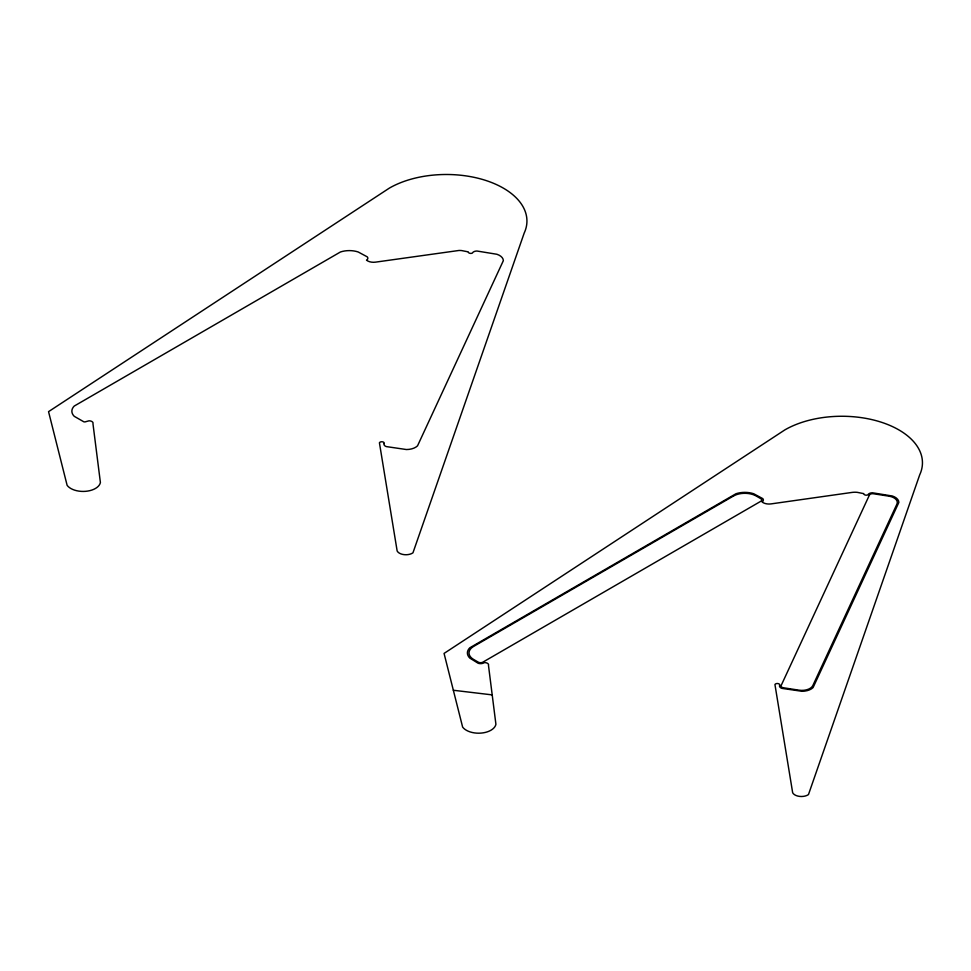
<?xml version="1.0" encoding="UTF-8"?>
<svg xmlns="http://www.w3.org/2000/svg" width="971" height="971" viewBox="0 0 971 971"><rect width="100%" height="100%" fill="white"/><g stroke="black" fill="none" stroke-linecap="round" stroke-linejoin="round"><path stroke-width="1.46" d="M453.348 690.26L492.2 694.884M384.128 443.553L383.982 444.208A4.782 2.755 0 0 0 386.373 446.599L406.424 449.537A12.841 7.404 0 0 0 417.542 445.823L503.342 260.677A12.841 7.404 0 0 0 496.909 254.268L477.004 251.028A4.782 2.755 0 0 0 472.853 252.411L472.416 253.018A2.452 1.469 2.1 0 1 469.758 253.273A2.452 1.469 2.1 0 1 468.253 251.877L461.674 250.579A13.473 7.853 0.1 0 0 458.967 250.469L375.522 262.146A8.484 4.904 0 0 1 366.492 260.143L367.196 259.609A4.855 2.804 0 0 0 367.184 256.817L358.178 251.975A17.745 10.256 0 0 0 340.433 251.987L74.233 406.06A17.745 10.256 0 0 0 74.245 416.316L83.809 421.79A2.44 1.408 0 0 0 85.06 421.887L89.077 420.807A4.078 2.355 0 0 1 92.961 423.732L100.401 482.514A17.393 10.05 0 0 1 85.63 491.326A17.393 10.05 0 0 1 67.12 485.33L48.55 411.655L389.347 188.119A80.593 46.535 0 0 1 486.641 180.727A80.593 46.535 0 0 1 524.194 233.064L412.954 552.827A9.14 5.268 0 0 1 404.094 554.647A9.14 5.268 0 0 1 397.151 550.982L379.418 442.776A2.452 1.42 0 0 1 382.465 441.805A2.452 1.42 0 0 1 384.128 443.553M779.652 685.32L779.495 685.975A4.782 2.755 0 0 0 781.898 688.366L801.949 691.291A12.841 7.404 0 0 0 813.067 687.589L898.855 502.444A12.841 7.404 0 0 0 892.422 496.023L872.516 492.795A4.782 2.755 0 0 0 868.377 494.166L867.94 494.785A2.452 1.469 2.1 0 1 865.27 495.04A2.452 1.469 2.1 0 1 863.765 493.644L857.199 492.333A13.473 7.853 0.1 0 0 851.785 492.455L771.035 503.9A8.484 4.904 0 0 1 762.004 501.91L762.708 501.376A4.855 2.804 0 0 0 762.708 498.572L753.69 493.741A17.745 10.256 0 0 0 735.945 493.754L469.758 647.827A17.745 10.256 0 0 0 469.77 658.071L478.157 663.266A4.855 2.804 0 0 0 483 663.266L484.59 662.562A4.078 2.355 0 0 1 488.486 665.487L495.914 724.281A17.393 10.05 0 0 1 481.143 733.093A17.393 10.05 0 0 1 462.633 727.097L444.063 653.422L784.871 429.886A80.593 46.535 0 0 1 882.154 422.494A80.593 46.535 0 0 1 919.707 474.831L808.467 794.581A9.14 5.268 0 0 1 799.606 796.402A9.14 5.268 0 0 1 792.664 792.749L774.943 684.531A2.452 1.42 0 0 1 777.977 683.572A2.452 1.42 0 0 1 779.652 685.32M869.409 495.064L781.17 685.49A3.229 1.857 0 0 0 783.451 687.771L799.024 690.175A11.288 6.506 0 0 0 812.836 685.562L896.913 504.131A11.288 6.506 0 0 0 888.926 496.157L873.354 493.754A3.229 1.857 0 0 0 869.409 495.064M733.421 496.047L473.727 646.358A16.119 9.309 0 0 0 473.739 659.527L478.302 662.161A3.229 1.857 0 0 0 482.854 662.161L760.791 501.291A3.229 1.857 0 0 0 760.779 498.657L756.227 496.023A16.119 9.309 0 0 0 733.421 496.047"/></g></svg>
